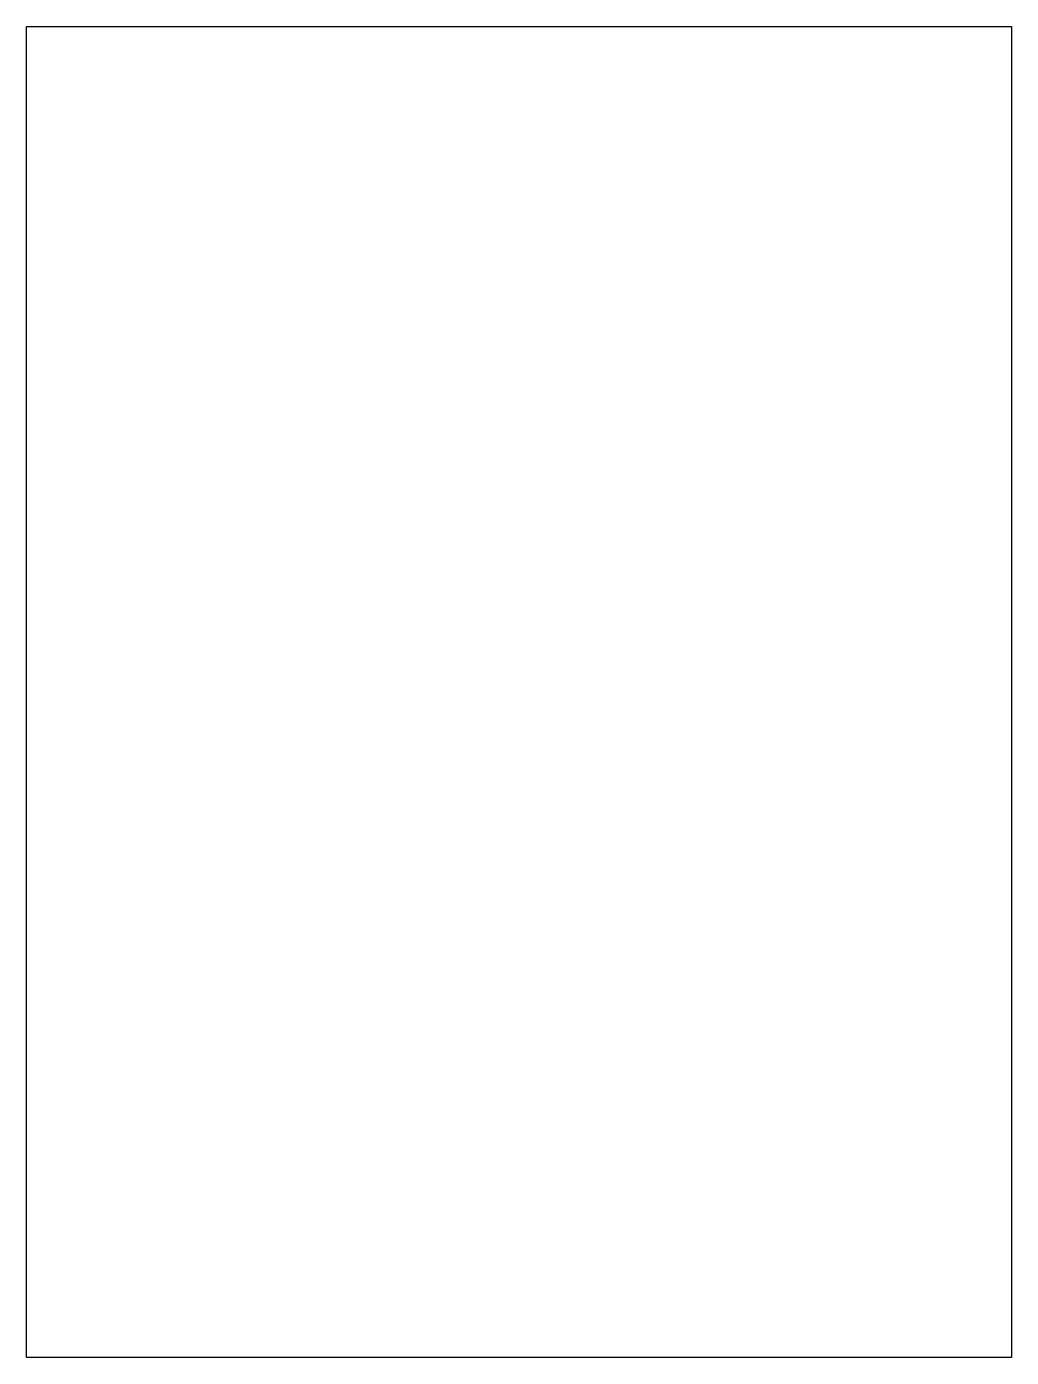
# Model space of a CAD drawing. Header units: metres. Extents: x 15.2 to 30, y -20 to 0.
import ezdxf

# ---------------------------------------------------------------- set-up
doc = ezdxf.new("R2010")
doc.units = ezdxf.units.M

msp = doc.modelspace()

# ---------------------------------------------------------------- linework, layer by layer
for p, q in [((15.2, -20), (15.2, 0)), ((15.2, 0), (30, 0)), ((30, 0), (30, -20)), ((30, -20), (15.2, -20))]:
    msp.add_line(p, q)

doc.saveas('drawing.dxf')
